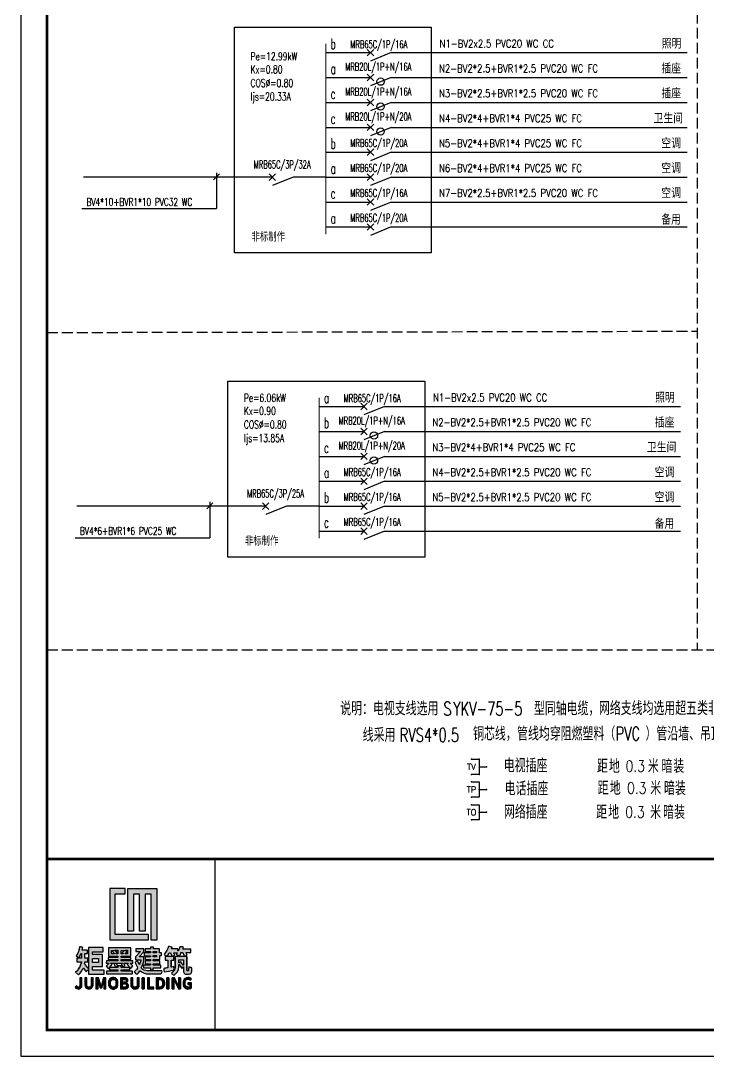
# Model space of a CAD drawing. Header units: millimetres. Extents: x -807114 to 558292, y -468455 to -61603.
# Drawn here: x -570717 to -554664, y -435576 to -411417 of the extents above; entities that cross this region are included whole.
import ezdxf
from ezdxf.enums import TextEntityAlignment as Align

# ---------------------------------------------------------------- set-up
doc = ezdxf.new("R2010")
doc.units = ezdxf.units.MM
doc.header["$LTSCALE"] = 1000
doc.linetypes.add('DASH', pattern=[0.35, 0.25, -0.1])
for name, color, linetype in [('EQUIP-通讯', 3, 'Continuous'), ('PUB_TEXT', 3, 'Continuous'), ('PUB_TITLE', 4, 'Continuous'), ('TH_WIRE', 4, 'Continuous'), ('WIRE', 230, 'Continuous'), ('WRSOCK', 2, 'Continuous'), ('文字', 30, 'Continuous'), ('标注1', 7, 'Continuous')]:
    doc.layers.add(name, color=color, linetype=linetype)
doc.styles.add('_HZTXT', font='txt', dxfattribs={"bigfont": 'HZTXT'})
doc.styles.add('_SIMPLEX', font='txt.shx', dxfattribs={"width": 0.8, "bigfont": 'hztxt.shx'})
doc.styles.add('_TCH_LABEL', font='COMPLEX', dxfattribs={"bigfont": 'GBCBIG'})
doc.styles.add('HZDX', font='simplex.shx', dxfattribs={"width": 0.7, "bigfont": 'HZTXT.SHX'})
doc.styles.add('HZTXT', font='MONOTXT', dxfattribs={"width": 0.7, "height": 450, "bigfont": 'HZTXT'})
doc.styles.add('SIMPLEX', font='SIMPLEX.SHX')

# ---------------------------------------------------------------- blocks, each defined once
blk = doc.blocks.new('rdfhdghkyouy')
h = blk.add_hatch(color=1)
h.dxf.hatch_style = 1
h.paths.add_polyline_path([(2159971.7, 406811.8), (2159998.1, 406811.8), (2159998.1, 406826.8), (2159956.5, 406826.8), (2159956.5, 406688.1), (2160060.7, 406688.1), (2160060.7, 406703), (2159971.7, 406703)])
h = blk.add_hatch(color=1)
h.dxf.hatch_style = 1
h.paths.add_polyline_path([(2160036.5, 406712), (2160051.7, 406712), (2160051.7, 406811.7), (2160067.7, 406811.7), (2160067.7, 406687.9), (2160083, 406687.9), (2160083, 406826.8), (2160005.4, 406826.8), (2160005.4, 406711.8), (2160020.5, 406711.8), (2160020.5, 406811.7), (2160036.5, 406811.7)])
h = blk.add_hatch(color=256)
h.dxf.hatch_style = 1
h.paths.add_polyline_path([(2159889.6, 406639), (2159889.6, 406651.5), (2159896.6, 406651.5), (2159896.6, 406660.4), (2159882.5, 406660.4, 0.075426), (2159884.5, 406668.2, 0.02828), (2159875.5, 406670.1, -0.101092), (2159866.7, 406645.4, 0.098123), (2159875.1, 406641.4, 0.05359), (2159879.3, 406651.5, -0.000618), (2159880.6, 406651.5), (2159880.6, 406639), (2159868.1, 406639), (2159868.1, 406629.1), (2159880.5, 406629.1, -0.17747), (2159864.8, 406601.7), (2159872.5, 406594.2, 0.125187), (2159885, 406612.1, -0.632942), (2159886.1, 406612.2, 0.035284), (2159893.2, 406602.9, 0.043167), (2159899.3, 406608.9), (2159899.3, 406611.4, -0.026646), (2159888.8, 406624.5, 0.19173), (2159889.4, 406629.1), (2159897.5, 406629.1), (2159897.5, 406639)])
h = blk.add_hatch(color=256)
h.dxf.hatch_style = 1
h.paths.add_polyline_path([(2159899.3, 406596.2), (2159941.3, 406596.2), (2159941.3, 406607), (2159910.1, 406607), (2159910.1, 406616.7), (2159937.6, 406616.7), (2159937.6, 406648.9), (2159910.1, 406648.9), (2159910.1, 406656.7), (2159939.4, 406656.7), (2159939.4, 406667.5), (2159899.3, 406667.5)])
h.paths.add_polyline_path([(2159910, 406638.1), (2159926.9, 406638.1), (2159926.9, 406627.4), (2159910, 406627.4)], flags=16)
h = blk.add_hatch(color=256)
h.dxf.hatch_style = 1
h.paths.add_polyline_path([(2159987.6, 406631.9), (2159987.6, 406635.4), (2160013.4, 406635.4), (2160013.4, 406640.7), (2159987.6, 406640.7), (2159987.6, 406644.3), (2160013.5, 406644.3), (2160013.5, 406667.4), (2159952.9, 406667.4), (2159952.9, 406644.3), (2159978.8, 406644.3), (2159978.8, 406640.8), (2159952.8, 406640.8), (2159952.8, 406635.4), (2159978.7, 406635.4), (2159978.7, 406631.9), (2159947.6, 406631.9), (2159947.5, 406625.6), (2159955.5, 406625.6), (2159947.1, 406617.4), (2159953.6, 406610.7), (2159956.3, 406613.2), (2159956.3, 406607.8), (2159978.7, 406607.8), (2159978.7, 406604.2), (2159948.3, 406604.2), (2159948.3, 406597.1), (2160017.8, 406597.1), (2160017.8, 406604.3), (2159987.6, 406604.3), (2159987.6, 406607.7), (2160010.7, 406607.7), (2160010.7, 406614), (2159987.7, 406614), (2159987.7, 406618.5), (2159977.9, 406618.5), (2159975.7, 406625.6), (2159991.1, 406625.6), (2159987.1, 406623.1), (2159991.6, 406615.7), (2159998.4, 406619.9), (2159994.8, 406625.6), (2160007.1, 406625.6), (2160003.9, 406622.4), (2160013, 406611.8), (2160019.1, 406618.4), (2160011.7, 406625.6), (2160018.8, 406625.6), (2160018.8, 406631.9)])
h.paths.add_polyline_path([(2159974.1, 406625.6), (2159968.3, 406624.2), (2159970.9, 406615.5), (2159977.6, 406617.6), (2159978.6, 406617.6), (2159978.6, 406614.1), (2159957.3, 406614.1), (2159957.3, 406614.9), (2159963.3, 406622.4), (2159959, 406625.6)], flags=16)
h.paths.add_polyline_path([(2159987.6, 406650.6), (2159987.6, 406660.3), (2159995.6, 406660.3), (2159995.6, 406659.4), (2159990, 406654), (2159992.9, 406651.4), (2159992.9, 406650.6)], flags=16)
h.paths.add_polyline_path([(2159978.6, 406650.5), (2159973.4, 406650.5), (2159973.4, 406651.7), (2159976.6, 406654.5), (2159970.6, 406659.5), (2159970.6, 406660.4), (2159978.6, 406660.4)], flags=16)
h.paths.add_polyline_path([(2159998.3, 406650.6), (2159998.3, 406651.5), (2160002.7, 406656), (2159999.2, 406659.5), (2159999.2, 406660.4), (2160004.5, 406660.4), (2160004.5, 406650.6)], flags=16)
h.paths.add_polyline_path([(2159968.9, 406650.6), (2159961.8, 406650.6), (2159961.8, 406660.3), (2159966.9, 406660.3), (2159966.9, 406659.4), (2159963.9, 406657), (2159968.9, 406652.3)], flags=16)
h = blk.add_hatch(color=256)
h.dxf.hatch_style = 1
h.paths.add_polyline_path([(2160048.2, 406632), (2160048.2, 406642.5), (2160036.5, 406642.5), (2160036.5, 406643.4), (2160048.2, 406656), (2160048.2, 406664.8), (2160026.7, 406664.8), (2160026.7, 406656.8), (2160038.4, 406656.8), (2160038.4, 406655.9), (2160025.9, 406642.5), (2160025.9, 406634.5), (2160040.2, 406634.5), (2160040.2, 406632.3, -0.094714), (2160036.7, 406622.6, -0.697354), (2160035.8, 406622.6, 0.000076), (2160031.4, 406631.9), (2160025.4, 406628.7, 0.101136), (2160031.5, 406614, -0.613145), (2160031.3, 406612.1, -0.034324), (2160022.2, 406602.3, 0.063835), (2160029.3, 406595.2, 0.053493), (2160037.4, 406604.9, -0.6157), (2160038.6, 406605.1, 0.207786), (2160060.8, 406597.4), (2160094.1, 406597.4, 0.26103), (2160097.2, 406605.5), (2160057.5, 406605.5, -0.163358), (2160042.8, 406611.7, -0.39359), (2160042.4, 406614.5, 0.079801)])
h = blk.add_hatch(color=256)
h.dxf.hatch_style = 1
h.paths.add_polyline_path([(2160073.1, 406631.8), (2160073.1, 406635.3), (2160091, 406635.3), (2160091, 406646.1), (2160095.6, 406646.1), (2160095.6, 406653.2), (2160090.9, 406653.2), (2160090.9, 406664.7), (2160074.2, 406664.7), (2160074.2, 406669.2), (2160066, 406669.2), (2160066, 406664.7), (2160051.8, 406664.7), (2160051.8, 406657.6), (2160066.1, 406657.6), (2160066.1, 406653.2), (2160049.1, 406653.2), (2160049.1, 406646), (2160066, 406646), (2160066, 406642.5), (2160051.7, 406642.5), (2160051.7, 406635.6), (2160066, 406635.6), (2160066, 406631.8), (2160051.8, 406631.8), (2160051.8, 406623.8), (2160065.9, 406623.8), (2160065.9, 406620.4), (2160047.3, 406620.4), (2160047.3, 406613.1), (2160065.9, 406613.1), (2160065.9, 406607.8), (2160073.3, 406607.8), (2160073.3, 406613.1), (2160093.7, 406613.1), (2160093.7, 406620.3), (2160073.1, 406620.3), (2160073.1, 406623.9), (2160091, 406623.9), (2160091, 406631.8)])
h.paths.add_polyline_path([(2160073.2, 406642.5), (2160073.2, 406646.1), (2160082.8, 406646.1), (2160082.8, 406642.5)], flags=16)
h.paths.add_polyline_path([(2160073.1, 406653.3), (2160073.1, 406657.6), (2160082.8, 406657.6), (2160082.8, 406653.3)], flags=16)
h = blk.add_hatch(color=256)
h.dxf.hatch_style = 1
h.paths.add_polyline_path([(2160122.1, 406633.7), (2160129.2, 406633.7), (2160129.2, 406643.4), (2160106.1, 406643.4), (2160106.1, 406633.6), (2160113.2, 406633.6), (2160113.2, 406613.7, -0.0265), (2160102.5, 406611.9, 0.097106), (2160103.4, 406602.3, -0.005713), (2160129.2, 406607.1, 0.05), (2160129.3, 406616.5, 0.024926), (2160123, 406615, -0.515318), (2160122.1, 406615.5)])
h.paths.add_polyline_path([(2160164, 406643.4), (2160132.9, 406643.4), (2160132.9, 406614.9, -0.1854), (2160122.3, 406599.4, 0.144295), (2160129.6, 406593.4, 0.244594), (2160142.6, 406615.8), (2160142.6, 406622), (2160143.5, 406622), (2160150.1, 406611.1), (2160154.2, 406615.8), (2160155.2, 406615.8), (2160155.2, 406602.9, 0.365184), (2160160.4, 406596.2), (2160170.6, 406596.2, 0.348371), (2160177.2, 406604.6), (2160177.2, 406613.1, 0.011482), (2160169.4, 406615.8), (2160169.4, 406612.2), (2160168.3, 406612.2), (2160168.3, 406606, -0.574481), (2160164, 406606.5)])
h.paths.add_polyline_path([(2160142.7, 406634.5), (2160155.1, 406634.5), (2160155.1, 406620.2), (2160154.2, 406620.2), (2160147.7, 406629.4), (2160144.4, 406626.5), (2160142.7, 406626.5)], flags=16)
h.paths.add_polyline_path([(2160174.7, 406663.9), (2160153.4, 406663.9, 0.07162), (2160154.8, 406669.2, 0.023398), (2160145.3, 406670, -0.080777), (2160140.6, 406658.7), (2160139.9, 406658.7), (2160139.9, 406664.1), (2160122.5, 406664.1, 0.117099), (2160124.9, 406668.9, -0.03015), (2160114.9, 406670.9, -0.103994), (2160102.7, 406650.1, 0.130817), (2160110.2, 406644, 0.122166), (2160116.8, 406653.9), (2160120.3, 406653.9, 0.044245), (2160123.2, 406645.1, 0.137588), (2160131.5, 406647.7, -0.103032), (2160129.3, 406654), (2160138.3, 406654), (2160138.3, 406653.4, -0.005915), (2160135.5, 406649.3, 0.08158), (2160144.3, 406645.8, 0.192586), (2160148, 406654.1), (2160153.2, 406654.1, 0.071285), (2160157.1, 406645.4, 0.167739), (2160165.3, 406647.5, -0.147898), (2160162.2, 406654.1), (2160174.7, 406654.1)])
h = blk.add_hatch(color=256)
h.dxf.hatch_style = 1
h.paths.add_polyline_path([(2159876.2, 406565, -0.864465), (2159867.9, 406564.8), (2159864.1, 406561.2, 0.640771), (2159881.6, 406562.6), (2159881.6, 406586.4), (2159876.2, 406586.4)])
h = blk.add_hatch(color=256)
h.dxf.hatch_style = 1
h.paths.add_polyline_path([(2159911.8, 406566.5), (2159911.8, 406586.4), (2159906.5, 406586.4), (2159906.5, 406566.9, -1.009966), (2159894.9, 406566.8), (2159894.9, 406586.5), (2159889.5, 406586.5), (2159889.5, 406567.8, 0.977216)])
h = blk.add_hatch(color=256)
h.dxf.hatch_style = 1
h.paths.add_polyline_path([(2159932.4, 406566.9), (2159926.2, 406586.4), (2159919.7, 406586.4), (2159919.7, 406557.1), (2159925.2, 406557.1), (2159925.2, 406576.5), (2159926, 406576.5), (2159931.3, 406559.8), (2159935.1, 406559.8), (2159941, 406578.5), (2159941.2, 406578.5), (2159941.2, 406557), (2159946.6, 406557), (2159946.6, 406586.5), (2159940.2, 406586.5), (2159934.2, 406566.9)])
h = blk.add_hatch(color=256)
h.dxf.hatch_style = 1
h.paths.add_polyline_path([(2159964.3, 406556.1), (2159969, 406556.1, 0.298348), (2159978.7, 406566.2), (2159978.7, 406577.1, 0.364292), (2159968, 406587.2), (2159964.4, 406587.2, 0.350695), (2159953.7, 406577.3), (2159953.7, 406565.9, 0.26696)])
h.paths.add_polyline_path([(2159959.1, 406567.7), (2159959.1, 406576.1, -0.250076), (2159964.4, 406582.3), (2159968, 406582.3, -0.285743), (2159973.3, 406576.1), (2159973.3, 406567.7, -0.285743), (2159968, 406561.5), (2159964.4, 406561.5, -0.250076)], flags=16)
h = blk.add_hatch(color=256)
h.dxf.hatch_style = 1
h.paths.add_polyline_path([(2160002.1, 406572.3), (2160002.1, 406573.8, 0.826888), (2159997.4, 406586.6), (2159985.9, 406586.6), (2159985.9, 406557.1), (2159997.4, 406557.1, 0.912972)])
h.paths.add_polyline_path([(2159999.8, 406561.5), (2159991.2, 406561.5), (2159991.2, 406570.4), (2160000, 406570.4, -0.432832)], flags=16)
h.paths.add_polyline_path([(2159999.1, 406574.9), (2159991.2, 406574.9), (2159991.2, 406582), (2159999, 406582, -0.583472)], flags=16)
h = blk.add_hatch(color=256)
h.dxf.hatch_style = 1
h.paths.add_polyline_path([(2160028.9, 406556.7, 0.366868), (2160035.7, 406566.7), (2160035.7, 406586.4), (2160030.3, 406586.4), (2160030.3, 406566.7, -0.36078), (2160028, 406562, -0.268116), (2160021.6, 406562.1, -0.217237), (2160018.8, 406566.7), (2160018.8, 406586.5), (2160013.4, 406586.5), (2160013.4, 406567.9, 0.336908), (2160020.8, 406556.6, 0.089531)])
h = blk.add_hatch(color=256)
h.dxf.hatch_style = 1
h.paths.add_polyline_path([(2160049.1, 406586.5), (2160043.7, 406586.5), (2160043.7, 406557), (2160049.1, 406557)])
h = blk.add_hatch(color=256)
h.dxf.hatch_style = 1
h.paths.add_polyline_path([(2160063.3, 406561.5), (2160063.3, 406586.5), (2160058, 406586.5), (2160058, 406557.1), (2160074.9, 406557.1), (2160074.9, 406561.5)])
h = blk.add_hatch(color=256)
h.dxf.hatch_style = 1
h.paths.add_polyline_path([(2160091.8, 406557, 0.327653), (2160104.3, 406566.3, 0.052451), (2160104.3, 406576.9, 0.343572), (2160091.8, 406586.4), (2160081.9, 406586.4), (2160081.9, 406557)])
h.paths.add_polyline_path([(2160087.4, 406561.5), (2160087.4, 406582), (2160093.5, 406582, -0.193939), (2160098.8, 406575.1, -0.007348), (2160098.9, 406567.5, -0.192736), (2160093.5, 406561.5)], flags=16)
h = blk.add_hatch(color=256)
h.dxf.hatch_style = 1
h.paths.add_polyline_path([(2160110.6, 406556.9), (2160115.9, 406556.9), (2160115.9, 406586.5), (2160110.6, 406586.5)])
h = blk.add_hatch(color=256)
h.dxf.hatch_style = 1
h.paths.add_polyline_path([(2160141.7, 406565.9), (2160141, 406565.9), (2160131.1, 406586.5), (2160124.8, 406586.5), (2160124.8, 406557), (2160130.2, 406557), (2160130.2, 406578.4), (2160130.9, 406578.4), (2160141.8, 406557.2), (2160147.1, 406557.2), (2160147.1, 406586.4), (2160141.7, 406586.4)])
h = blk.add_hatch(color=256)
h.dxf.hatch_style = 1
h.paths.add_polyline_path([(2160176.5, 406559.8), (2160176.5, 406573.1), (2160166.7, 406573.1), (2160166.7, 406568.6), (2160172, 406568.6), (2160172, 406561.5, -0.413609), (2160159.6, 406567.7), (2160159.6, 406576.4, -0.631574), (2160173.5, 406579.9), (2160176.5, 406583.6, 0.61009), (2160154.1, 406576), (2160154.1, 406566.7, 0.585231)])
for p, q in [((2159955.5, 406625.6), (2159947.1, 406617.4)), ((2159957.3, 406614.9), (2159963.3, 406622.4)), ((2160113.2, 406633.6), (2160113.2, 406613.7)), ((2160122.1, 406633.7), (2160122.1, 406615.5)), ((2160132.9, 406614.9), (2160132.9, 406643.4)), ((2160164, 406643.4), (2160164, 406606.5)), ((2159864.8, 406601.7), (2159872.5, 406594.2)), ((2159999.1, 406574.9), (2159991.2, 406574.9)), ((2160000, 406570.4), (2159991.2, 406570.4)), ((2160124.8, 406557), (2160124.8, 406586.5)), ((2160147.1, 406586.4), (2160147.1, 406557.2))]:
    blk.add_line(p, q)
for points in [[(2160060.7, 406687.7), (2160060.7, 406703), (2159971.7, 406703), (2159971.7, 406811.8), (2159998.1, 406811.8), (2159998.1, 406826.8), (2159956.5, 406826.8), (2159956.5, 406688.1), (2160060.4, 406688.1)], [(2160083.1, 406687.9), (2160067.7, 406687.9), (2160067.7, 406811.7), (2160051.7, 406811.7), (2160051.7, 406712), (2160036.5, 406712), (2160036.5, 406811.7), (2160020.5, 406811.7), (2160020.5, 406711.8), (2160005.4, 406711.8), (2160005.4, 406826.8), (2160083, 406826.8), (2160083, 406687.9)]]:
    blk.add_lwpolyline(points)
for points in [[(2159888.8, 406624.5, 0.19173), (2159889.4, 406629.1), (2159897.5, 406629.1), (2159897.5, 406639), (2159889.6, 406639), (2159889.6, 406651.5), (2159896.6, 406651.5), (2159896.6, 406660.4), (2159882.5, 406660.4, 0.075426), (2159884.5, 406668.2, 0.02828), (2159875.5, 406670.1, -0.101092), (2159866.7, 406645.4, 0.098123), (2159875.1, 406641.4, 0.05359), (2159879.3, 406651.5, -0.000618), (2159880.6, 406651.5), (2159880.6, 406639), (2159868.1, 406639), (2159868.1, 406629.1), (2159880.5, 406629.1, -0.17747), (2159864.8, 406601.7), (2159872.5, 406594.2, 0.125187), (2159885, 406612.1, -0.632942), (2159886.1, 406612.2, 0.035284), (2159893.2, 406602.9, 0.043167), (2159899.3, 406608.9), (2159899.3, 406611.4, -0.026646)], [(2160048.2, 406632), (2160048.2, 406642.5), (2160036.5, 406642.5), (2160036.5, 406643.4), (2160048.2, 406656), (2160048.2, 406664.8), (2160026.7, 406664.8), (2160026.7, 406656.8), (2160038.4, 406656.8), (2160038.4, 406655.9), (2160025.9, 406642.5), (2160025.9, 406634.5), (2160040.2, 406634.5), (2160040.2, 406632.3, -0.094714), (2160036.7, 406622.6, -0.697358), (2160035.8, 406622.6, 0.000076), (2160031.4, 406631.9), (2160025.4, 406628.7, 0.101136), (2160031.5, 406614, -0.613145), (2160031.3, 406612.1, -0.034324), (2160022.2, 406602.3, 0.063835), (2160029.3, 406595.2, 0.053493), (2160037.4, 406604.9, -0.6157), (2160038.6, 406605.1, 0.207786), (2160060.8, 406597.4), (2160094.1, 406597.4, 0.26103), (2160097.2, 406605.5), (2160057.5, 406605.5, -0.163358), (2160042.8, 406611.7, -0.335218), (2160042.2, 406614.2, 0.081667)], [(2160174.7, 406663.9), (2160153.4, 406663.9, 0.07162), (2160154.8, 406669.2, 0.023398), (2160145.3, 406670, -0.080777), (2160140.6, 406658.7), (2160139.9, 406658.7), (2160139.9, 406664.1), (2160122.5, 406664.1, 0.117099), (2160124.9, 406668.9, -0.03015), (2160114.9, 406670.9, -0.103994), (2160102.7, 406650.1, 0.130817), (2160110.2, 406644, 0.122166), (2160116.8, 406653.9), (2160120.3, 406653.9, 0.044245), (2160123.2, 406645.1, 0.137588), (2160131.5, 406647.7, -0.103032), (2160129.3, 406654), (2160138.3, 406654), (2160138.3, 406653.4, -0.005915), (2160135.5, 406649.3, 0.08158), (2160144.3, 406645.8, 0.192586), (2160148, 406654.1), (2160153.2, 406654.1, 0.071285), (2160157.1, 406645.4, 0.167739), (2160165.3, 406647.5, -0.147898), (2160162.2, 406654.1), (2160174.7, 406654.1)], [(2160129.2, 406643.4), (2160106.1, 406643.4), (2160106.1, 406633.6), (2160113.2, 406633.6), (2160113.2, 406613.7, -0.0265), (2160102.5, 406611.9, 0.097106), (2160103.4, 406602.3, -0.005713), (2160129.2, 406607.1, 0.05), (2160129.3, 406616.5, 0.024926), (2160123, 406615, -0.515318), (2160122.1, 406615.5), (2160122.1, 406633.7), (2160129.2, 406633.7)], [(2160142.6, 406622), (2160143.5, 406622), (2160150.1, 406611.1), (2160154.2, 406615.8), (2160155.2, 406615.8), (2160155.2, 406602.9, 0.365184), (2160160.4, 406596.2), (2160170.6, 406596.2, 0.348371), (2160177.2, 406604.6), (2160177.2, 406613.1, 0.011482), (2160169.4, 406615.8), (2160169.4, 406612.2), (2160168.3, 406612.2), (2160168.3, 406606, -0.574481), (2160164, 406606.5), (2160164, 406643.4), (2160132.9, 406643.4), (2160132.9, 406614.9, -0.1854), (2160122.3, 406599.4, 0.144295), (2160129.6, 406593.4, 0.244594), (2160142.6, 406615.8)], [(2159881.6, 406586.4), (2159876.2, 406586.4), (2159876.2, 406565, -0.864465), (2159867.9, 406564.8), (2159864.1, 406561.2, 0.640771), (2159881.6, 406562.6)], [(2159894.9, 406566.8), (2159894.9, 406586.5), (2159889.5, 406586.5), (2159889.5, 406567.8, 0.977216), (2159911.8, 406566.5), (2159911.8, 406586.4), (2159906.5, 406586.4), (2159906.5, 406566.7, -0.98776)], [(2159978.7, 406566.2), (2159978.7, 406577.1, 0.364292), (2159968, 406587.2), (2159964.4, 406587.2, 0.350695), (2159953.7, 406577.3), (2159953.7, 406565.9, 0.26696), (2159964.3, 406556.1), (2159969, 406556.1, 0.298348)], [(2159959.1, 406567.7), (2159959.1, 406576.1, -0.250076), (2159964.4, 406582.3), (2159968, 406582.3, -0.285743), (2159973.3, 406576.1), (2159973.3, 406567.7, -0.285743), (2159968, 406561.5), (2159964.4, 406561.5, -0.250076)], [(2160002.1, 406572.3), (2160002.1, 406573.8, 0.826888), (2159997.4, 406586.6), (2159985.9, 406586.6), (2159985.9, 406557.1), (2159997.4, 406557.1, 0.912972)], [(2159999.1, 406574.9), (2159991.2, 406574.9), (2159991.2, 406582), (2159999, 406582, -0.583472)], [(2159999.8, 406561.5), (2159991.2, 406561.5), (2159991.2, 406570.4), (2160000, 406570.4, -0.432832)], [(2160035.7, 406566.7), (2160035.7, 406586.4), (2160030.3, 406586.4), (2160030.3, 406566.7, -0.36078), (2160028, 406562, -0.268116), (2160021.6, 406562.1, -0.217237), (2160018.8, 406566.7), (2160018.8, 406586.5), (2160013.4, 406586.5), (2160013.4, 406567.9, 0.336908), (2160020.8, 406556.6, 0.089531), (2160028.9, 406556.7, 0.366868)], [(2160104.3, 406566.3, 0.052451), (2160104.3, 406576.9, 0.343572), (2160091.8, 406586.4), (2160081.9, 406586.4), (2160081.9, 406557), (2160091.8, 406557, 0.327653)], [(2160087.4, 406582), (2160093.5, 406582, -0.193939), (2160098.8, 406575.1, -0.007348), (2160098.9, 406567.5, -0.192736), (2160093.5, 406561.5), (2160087.4, 406561.5)], [(2160159.6, 406567.7), (2160159.6, 406576.4, -0.631574), (2160173.5, 406579.9), (2160176.5, 406583.6, 0.61009), (2160154.1, 406576), (2160154.1, 406566.7, 0.585231), (2160176.5, 406559.8), (2160176.5, 406573.1), (2160166.7, 406573.1), (2160166.7, 406568.6), (2160172, 406568.6), (2160172, 406561.5, -0.413609)]]:
    blk.add_lwpolyline(points, format="xyb", close=True)
for points in [[(2159939.4, 406656.7), (2159939.4, 406667.5), (2159899.3, 406667.5), (2159899.3, 406596.2), (2159941.3, 406596.2), (2159941.3, 406607), (2159910.1, 406607), (2159910.1, 406616.7), (2159937.6, 406616.7), (2159937.6, 406648.9), (2159910.1, 406648.9), (2159910.1, 406656.7)], [(2159937.6, 406648.9), (2159910.1, 406648.9), (2159910.1, 406656.7), (2159939.4, 406656.7), (2159939.4, 406667.5), (2159899.3, 406667.5), (2159899.3, 406596.2), (2159941.3, 406596.2), (2159941.3, 406607), (2159910.1, 406607), (2159910.1, 406616.7), (2159937.6, 406616.7)], [(2160010.7, 406614), (2159987.7, 406614), (2159987.7, 406618.5), (2159977.9, 406618.5), (2159975.7, 406625.6), (2159991.1, 406625.6), (2159987.1, 406623.1), (2159991.6, 406615.7), (2159998.4, 406619.9), (2159994.8, 406625.6), (2160007.1, 406625.6), (2160003.9, 406622.4), (2160013, 406611.8), (2160019.1, 406618.4), (2160011.7, 406625.6), (2160018.8, 406625.6), (2160018.8, 406631.9), (2159987.6, 406631.9), (2159987.6, 406635.4), (2160013.4, 406635.4), (2160013.4, 406640.7), (2159987.6, 406640.7), (2159987.6, 406644.3), (2160013.5, 406644.3), (2160013.5, 406667.4), (2159952.9, 406667.4), (2159952.9, 406644.3), (2159978.8, 406644.3), (2159978.8, 406640.8), (2159952.8, 406640.8), (2159952.8, 406635.4), (2159978.7, 406635.4), (2159978.7, 406631.9), (2159947.6, 406631.9), (2159947.5, 406625.6), (2159955.5, 406625.6), (2159947.1, 406617.4), (2159953.6, 406610.7), (2159956.3, 406613.2), (2159956.3, 406607.8), (2159978.7, 406607.8), (2159978.7, 406604.2), (2159948.3, 406604.2), (2159948.3, 406597.1), (2160017.8, 406597.1), (2160017.8, 406604.3), (2159987.6, 406604.3), (2159987.6, 406607.7), (2160010.7, 406607.7)], [(2159968.9, 406650.6), (2159961.8, 406650.6), (2159961.8, 406660.3), (2159966.9, 406660.3), (2159966.9, 406659.4), (2159963.9, 406657), (2159968.9, 406652.3)], [(2159978.6, 406650.5), (2159973.4, 406650.5), (2159973.4, 406651.7), (2159976.6, 406654.5), (2159970.6, 406659.5), (2159970.6, 406660.4), (2159978.6, 406660.4)], [(2159987.6, 406650.6), (2159987.6, 406660.3), (2159995.6, 406660.3), (2159995.6, 406659.4), (2159990, 406654), (2159992.9, 406651.4), (2159992.9, 406650.6)], [(2159998.3, 406650.6), (2159998.3, 406651.5), (2160002.7, 406656), (2159999.2, 406659.5), (2159999.2, 406660.4), (2160004.5, 406660.4), (2160004.5, 406650.6)], [(2160091, 406646.1), (2160095.6, 406646.1), (2160095.6, 406653.2), (2160090.9, 406653.2), (2160090.9, 406664.7), (2160074.2, 406664.7), (2160074.2, 406669.2), (2160066, 406669.2), (2160066, 406664.7), (2160051.8, 406664.7), (2160051.8, 406657.6), (2160066.1, 406657.6), (2160066.1, 406653.2), (2160049.1, 406653.2), (2160049.1, 406646), (2160066, 406646), (2160066, 406642.5), (2160051.7, 406642.5), (2160051.7, 406635.6), (2160066, 406635.6), (2160066, 406631.8), (2160051.8, 406631.8), (2160051.8, 406623.8), (2160065.9, 406623.8), (2160065.9, 406620.4), (2160047.3, 406620.4), (2160047.3, 406613.1), (2160065.9, 406613.1), (2160065.9, 406607.8), (2160073.3, 406607.8), (2160073.3, 406613.1), (2160093.7, 406613.1), (2160093.7, 406620.3), (2160073.1, 406620.3), (2160073.1, 406623.9), (2160091, 406623.9), (2160091, 406631.8), (2160073.1, 406631.8), (2160073.1, 406635.3), (2160091, 406635.3)], [(2160073.1, 406657.6), (2160082.8, 406657.6), (2160082.8, 406653.3), (2160073.1, 406653.3)], [(2160073.1, 406653.3), (2160073.1, 406657.6), (2160082.8, 406657.6), (2160082.8, 406653.3)], [(2159910, 406638.1), (2159926.9, 406638.1), (2159926.9, 406627.4), (2159910, 406627.4)], [(2159910, 406627.4), (2159910, 406638.1), (2159926.9, 406638.1), (2159926.9, 406627.4)], [(2159978.6, 406614.1), (2159957.3, 406614.1), (2159957.3, 406614.9), (2159963.3, 406622.4), (2159959, 406625.6), (2159974.1, 406625.6), (2159968.3, 406624.2), (2159970.9, 406615.5), (2159977.6, 406617.6), (2159978.6, 406617.6)], [(2160073.2, 406646.1), (2160082.8, 406646.1), (2160082.8, 406642.5), (2160073.2, 406642.5)], [(2160073.2, 406642.5), (2160073.2, 406646.1), (2160082.8, 406646.1), (2160082.8, 406642.5)], [(2160142.7, 406626.5), (2160142.7, 406634.5), (2160155.1, 406634.5), (2160155.1, 406620.2), (2160154.2, 406620.2), (2160147.7, 406629.4), (2160144.4, 406626.5)], [(2159925.2, 406576.5), (2159926, 406576.5), (2159931.3, 406559.8), (2159935.1, 406559.8), (2159941, 406578.5), (2159941.2, 406578.5), (2159941.2, 406557), (2159946.6, 406557), (2159946.6, 406586.5), (2159940.2, 406586.5), (2159934.2, 406566.9), (2159932.4, 406566.9), (2159926.2, 406586.4), (2159919.7, 406586.4), (2159919.7, 406557.1), (2159925.2, 406557.1)], [(2160043.7, 406586.5), (2160049.1, 406586.5), (2160049.1, 406557), (2160043.7, 406557)], [(2160049.1, 406586.5), (2160043.7, 406586.5), (2160043.7, 406557), (2160049.1, 406557)], [(2160063.3, 406586.5), (2160058, 406586.5), (2160058, 406557.1), (2160074.9, 406557.1), (2160074.9, 406561.5), (2160063.3, 406561.5)], [(2160110.6, 406586.5), (2160115.9, 406586.5), (2160115.9, 406556.9), (2160110.6, 406556.9)], [(2160115.9, 406586.5), (2160110.6, 406586.5), (2160110.6, 406556.9), (2160115.9, 406556.9)], [(2160130.2, 406578.4), (2160130.9, 406578.4), (2160141.8, 406557.2), (2160147.1, 406557.2), (2160147.1, 406586.4), (2160141.7, 406586.4), (2160141.7, 406565.9), (2160141, 406565.9), (2160131.1, 406586.5), (2160124.8, 406586.5), (2160124.8, 406557), (2160130.2, 406557)]]:
    blk.add_lwpolyline(points, close=True)
for centre, radius, start, end in [((2159835.1, 406636.8), 46, 310.1249, 350.379), ((2159843.4, 406627.8), 44.4, 310.8521, 339.4229), ((2160058.6, 406626.8), 29.5, 227.33, 274.283)]:
    blk.add_arc(centre, radius, start, end)
blk = doc.blocks.new('G$CB05D023B')
at = {"const_width": 30.7}
blk.add_lwpolyline([(4537, 4604), (4537, 614)], dxfattribs=at)
at = {"layer": 'PUB_TITLE'}
blk.add_lwpolyline([(0, 36466), (0, 0), (25784, 0), (25784, 36466)], close=True, dxfattribs=at)
at = {"layer": 'PUB_TITLE', "const_width": 61.4}
blk.add_lwpolyline([(614, 34931), (614, 614), (25170, 614), (25170, 34931)], close=True, dxfattribs=at)
blk.add_lwpolyline([(614, 4604), (25170, 4604)], dxfattribs=at)
at = {"xscale": 8.682400419043766, "yscale": 8.682400419043766, "zscale": 8.682400419043766}
blk.add_blockref('rdfhdghkyouy', (-18751530, -3528316), dxfattribs=at)
blk = doc.blocks.new('$equip$00001382')
for p, q in [((-0.5, 0.499), (-0.5, 0.999)), ((0.5, 0.999), (0.5, 0.499)), ((0.5, 0.499), (-0.5, 0.499)), ((0, 0.5), (0, 0))]:
    blk.add_line(p, q)
for p in [(-0.5, 0.999), (0.5, 0.999), (0, 0.499), (0, 0)]:
    blk.add_point(p)
at = {"style": '_TCH_LABEL', "flags": 8}
blk.add_attdef('$TEXT$', text='', height=0.4, dxfattribs=at).set_placement((0, 0.999), align=Align.MIDDLE_CENTER)
at = {"style": '_TCH_LABEL', "flags": 9}
blk.add_attdef('A', (0, 0), '', height=0.00002, dxfattribs=at)
blk = doc.blocks.new('$equip$00001674')
for p, q in [((-0.5, 0.499), (-0.5, 0.999)), ((0.5, 0.999), (0.5, 0.499)), ((0.5, 0.499), (-0.5, 0.499)), ((0, 0.5), (0, 0))]:
    blk.add_line(p, q)
for p in [(-0.5, 0.999), (0.5, 0.999), (-0.5, 0.499), (0, 0), (0.5, 0.499)]:
    blk.add_point(p)
at = {"style": '_TCH_LABEL', "flags": 8}
blk.add_attdef('$TEXT$', text='', height=0.4, dxfattribs=at).set_placement((0, 0.999), align=Align.MIDDLE_CENTER)
at = {"style": '_TCH_LABEL', "flags": 9}
blk.add_attdef('A', (0, 0), '', height=0.00002, dxfattribs=at)

msp = doc.modelspace()

# ---------------------------------------------------------------- linework, layer by layer
for p, q in [((-566077.1, -414989.3), (-566215.6, -415127.8)), ((-566232, -422665.7), (-566370.6, -422804.2))]:
    msp.add_line(p, q)
at = {"layer": 'TH_WIRE', "color": 210}
for p, q in [((-562476.4, -412084.5), (-562625, -412236.1)), ((-562625, -412084.5), (-562476.4, -412236.1)), ((-562067.8, -412160.3), (-562550.7, -412357.1)), ((-562625, -412665.7), (-562476.4, -412817.4)), ((-562476.4, -412665.7), (-562625, -412817.4)), ((-562067.8, -412741.6), (-562550.7, -412938.3)), ((-562476.4, -413247), (-562625, -413398.7)), ((-562625, -413247), (-562476.4, -413398.7)), ((-562067.8, -413322.8), (-562550.7, -413519.6)), ((-562625, -413828.3), (-562476.4, -413979.9)), ((-562476.4, -413828.3), (-562625, -413979.9)), ((-562067.8, -413904.1), (-562550.7, -414100.8)), ((-562625, -414409.5), (-562476.4, -414561.2)), ((-562476.4, -414409.5), (-562625, -414561.2)), ((-562067.8, -414485.3), (-562550.7, -414682.1)), ((-564916.1, -414990.8), (-564767.4, -415142.4)), ((-564767.4, -414990.8), (-564916.1, -415142.4)), ((-562625, -414990.8), (-562476.4, -415142.4)), ((-562476.4, -414990.8), (-562625, -415142.4)), ((-564358.8, -415066.6), (-564841.7, -415263.3)), ((-564358.8, -415066.6), (-564841.7, -415263.3)), ((-562067.8, -415066.6), (-562550.7, -415263.3)), ((-562476.4, -415572), (-562625, -415723.7)), ((-562625, -415572), (-562476.4, -415723.7)), ((-562067.8, -415647.9), (-562550.7, -415844.6)), ((-562476.4, -416153.3), (-562625, -416304.9)), ((-562625, -416153.3), (-562476.4, -416304.9)), ((-562067.8, -416229.1), (-562550.7, -416425.9)), ((-562631.4, -420342.2), (-562780, -420493.9)), ((-562780, -420342.2), (-562631.4, -420493.9)), ((-562222.7, -420418), (-562705.7, -420614.8)), ((-562780, -420923.5), (-562631.4, -421075.1)), ((-562631.4, -420923.5), (-562780, -421075.1)), ((-562222.7, -420999.3), (-562705.7, -421196)), ((-562780, -421504.7), (-562631.4, -421656.4)), ((-562631.4, -421504.7), (-562780, -421656.4)), ((-562222.7, -421580.5), (-562705.7, -421777.3)), ((-562780, -422086), (-562631.4, -422237.6)), ((-562631.4, -422086), (-562780, -422237.6)), ((-562222.7, -422161.8), (-562705.7, -422358.5)), ((-565071.1, -422667.2), (-564922.4, -422818.9)), ((-564922.4, -422667.2), (-565071.1, -422818.9)), ((-564513.8, -422743.1), (-564996.7, -422939.8)), ((-564513.8, -422743.1), (-564996.7, -422939.8)), ((-562631.4, -422667.2), (-562780, -422818.9)), ((-562780, -422667.2), (-562631.4, -422818.9)), ((-562222.7, -422743.1), (-562705.7, -422939.8)), ((-562631.4, -423248.5), (-562780, -423400.1)), ((-562780, -423248.5), (-562631.4, -423400.1)), ((-562222.7, -423324.3), (-562705.7, -423521.1))]:
    msp.add_line(p, q, dxfattribs=at)
for centre in [(-562314.8, -412837.7), (-562314.8, -413419), (-562314.8, -414000.2), (-562469.8, -421095.4), (-562469.8, -421676.7)]:
    msp.add_circle(centre, 85.7, dxfattribs=at)
at = {"layer": 'WIRE'}
for p, q in [((-563593.2, -412160.3), (-562550.7, -412160.3)), ((-562067.8, -412160.3), (-555160.2, -412160.3)), ((-563593.2, -412741.6), (-562550.7, -412741.6)), ((-562067.8, -412741.6), (-555160.2, -412741.6)), ((-563593.2, -413322.8), (-562550.7, -413322.8)), ((-562067.8, -413322.8), (-555160.2, -413322.8)), ((-563593.2, -413904.1), (-562550.7, -413904.1)), ((-562067.8, -413904.1), (-555160.2, -413904.1)), ((-563593.2, -414485.3), (-562550.7, -414485.3)), ((-562067.8, -414485.3), (-555160.2, -414485.3)), ((-564841.7, -415066.6), (-569247.5, -415066.6)), ((-563593.2, -415066.6), (-564358.8, -415066.6)), ((-563593.2, -415066.6), (-562550.7, -415066.6)), ((-562067.8, -415066.6), (-555160.2, -415066.6)), ((-563593.2, -415647.9), (-562550.7, -415647.9)), ((-562067.8, -415647.9), (-555160.2, -415647.9)), ((-563593.2, -416229.1), (-562550.7, -416229.1)), ((-562067.8, -416229.1), (-555160.2, -416229.1)), ((-563748.2, -420418), (-562705.7, -420418)), ((-562222.7, -420418), (-555315.2, -420418)), ((-563748.2, -420999.3), (-562705.7, -420999.3)), ((-562222.7, -420999.3), (-555315.2, -420999.3)), ((-563748.2, -421580.5), (-562705.7, -421580.5)), ((-562222.7, -421580.5), (-555315.2, -421580.5)), ((-563748.2, -422161.8), (-562705.7, -422161.8)), ((-562222.7, -422161.8), (-555315.2, -422161.8)), ((-564996.7, -422743.1), (-569402.5, -422743.1)), ((-563748.2, -422743.1), (-564513.8, -422743.1)), ((-563748.2, -422743.1), (-562705.7, -422743.1)), ((-562222.7, -422743.1), (-555315.2, -422743.1)), ((-563748.2, -423324.3), (-562705.7, -423324.3)), ((-562222.7, -423324.3), (-555315.2, -423324.3))]:
    msp.add_line(p, q, dxfattribs=at)
at = {"layer": 'WIRE', "const_width": 21.2}
for points in [[(-563593.2, -411953), (-563593.2, -416397.3)], [(-563748.2, -420210.7), (-563748.2, -423492.5)]]:
    msp.add_lwpolyline(points, dxfattribs=at)
at = {"layer": 'WRSOCK'}
for p, q in [((-566147, -414964.3), (-566147, -415801.3)), ((-569291.6, -415801.3), (-566147, -415801.3)), ((-566302, -422640.8), (-566302, -423477.7)), ((-569446.5, -423477.7), (-566302, -423477.7))]:
    msp.add_line(p, q, dxfattribs=at)
at = {"layer": 'WRSOCK', "elevation": 160}
for points in [[(-565724, -411567.6), (-561130.8, -411567.6), (-561130.8, -416835.2), (-565724, -416835.2)], [(-565879, -419825.4), (-561285.8, -419825.4), (-561285.8, -423930.4), (-565879, -423930.4)]]:
    msp.add_lwpolyline(points, close=True, dxfattribs=at)
at = {"layer": '标注1', "color": 251, "linetype": 'DASH'}
for p, q in [((-554922.1, -411230), (-554922.1, -426090)), ((-570103, -418690), (-554922.1, -418660)), ((-570103, -426090), (-545546.7, -426090))]:
    msp.add_line(p, q, dxfattribs=at)

# ---------------------------------------------------------------- block references
at = {"color": 1}
msp.add_blockref('G$CB05D023B', (-570716.9, -435576.2), dxfattribs=at)
at = {"layer": 'EQUIP-通讯'}
ref = msp.add_blockref('$equip$00001674', (-559840.5, -428823.3), dxfattribs=dict(at, xscale=353.5353535311406, yscale=353.5353535311406, zscale=353.5353535311373, rotation=90))
ref.add_attrib('$TEXT$', 'TV', dxfattribs={"layer": '0', "height": 141.41, "style": '_TCH_LABEL', "flags": 8}).set_placement((-560193.7, -428823.3), align=Align.MIDDLE_CENTER)
ref = msp.add_blockref('$equip$00001382', (-559840.5, -429353.6), dxfattribs=dict(at, xscale=353.5353535311406, yscale=353.5353535311406, zscale=353.5353535311373, rotation=90))
ref.add_attrib('$TEXT$', 'TP', dxfattribs={"layer": '0', "height": 141.41, "style": '_TCH_LABEL', "flags": 8}).set_placement((-560193.7, -429353.6), align=Align.MIDDLE_CENTER)
ref = msp.add_blockref('$equip$00001382', (-559840.5, -429883.9), dxfattribs=dict(at, xscale=353.5353535311406, yscale=353.5353535311406, zscale=353.5353535311373, rotation=90))
ref.add_attrib('$TEXT$', 'TO', dxfattribs={"layer": '0', "height": 141.41, "style": '_TCH_LABEL', "flags": 8}).set_placement((-560193.7, -429883.9), align=Align.MIDDLE_CENTER)

# ---------------------------------------------------------------- texts
at = {"color": 7, "style": 'SIMPLEX'}
for s, height, width, p in [('b', 247.5, 0.6, (-563481.9, -412079.9)), ('MRB65C/1P/16A', 181.364, 0.6, (-563019.8, -412056.7)), ('N1-BV2x2.5 PVC20 WC CC', 181.364, 0.8, (-560937.3, -412040.4)), ('MRB20L/1P+N/16A', 181.364, 0.6, (-563138.4, -412580.6)), ('a', 247.5, 0.6, (-563481.9, -412661.2)), ('N2-BV2*2.5+BVR1*2.5 PVC20 WC FC', 181.364, 0.8, (-560951, -412621.7)), ('c', 247.5, 0.6, (-563481.9, -413242.4)), ('MRB20L/1P+N/16A', 181.364, 0.6, (-563138.4, -413161.8)), ('N3-BV2*2.5+BVR1*2.5 PVC20 WC FC', 181.364, 0.8, (-560951, -413202.9)), ('MRB20L/1P+N/20A', 181.364, 0.6, (-563138.4, -413743.1)), ('N4-BV2*4+BVR1*4 PVC25 WC FC', 181.364, 0.8, (-560951, -413784.2)), ('c', 247.5, 0.6, (-563481.9, -413823.7)), ('b', 247.5, 0.6, (-563481.9, -414404.9)), ('MRB65C/1P/20A', 181.364, 0.6, (-563019.8, -414362.2)), ('N5-BV2*4+BVR1*4 PVC25 WC FC', 181.364, 0.8, (-560951, -414365.4)), ('MRB65C/3P/32A', 181.364, 0.6, (-565275.5, -414861.7)), ('a', 247.5, 0.6, (-563481.9, -414986.2)), ('MRB65C/1P/20A', 181.364, 0.6, (-563019.8, -414943.4)), ('N6-BV2*4+BVR1*4 PVC25 WC FC', 181.364, 0.8, (-560951, -414946.7)), ('c', 247.5, 0.6, (-563481.9, -415567.5)), ('MRB65C/1P/16A', 181.364, 0.6, (-563019.8, -415524.7)), ('N7-BV2*2.5+BVR1*2.5 PVC20 WC FC', 181.364, 0.8, (-560951, -415527.9)), ('BV4*10+BVR1*10 PVC32 WC', 181.364, 0.7, (-569179.8, -415734.6)), ('a', 247.5, 0.6, (-563481.9, -416148.7)), ('MRB65C/1P/20A', 181.364, 0.6, (-563019.8, -416105.9)), ('MRB65C/1P/16A', 181.364, 0.6, (-563174.8, -420314.4)), ('N1-BV2x2.5 PVC20 WC CC', 181.364, 0.8, (-561092.2, -420298.1)), ('a', 247.5, 0.6, (-563636.9, -420337.6)), ('b', 247.5, 0.6, (-563636.9, -420918.9)), ('MRB20L/1P+N/16A', 181.364, 0.6, (-563293.4, -420838.3)), ('N2-BV2*2.5+BVR1*2.5 PVC20 WC FC', 181.364, 0.8, (-561106, -420879.4)), ('c', 247.5, 0.6, (-563636.9, -421500.1)), ('MRB20L/1P+N/20A', 181.364, 0.6, (-563293.4, -421419.6)), ('N3-BV2*4+BVR1*4 PVC25 WC FC', 181.364, 0.8, (-561106, -421460.6)), ('MRB65C/1P/16A', 181.364, 0.6, (-563174.8, -422038.6)), ('a', 247.5, 0.6, (-563636.9, -422081.4)), ('N4-BV2*2.5+BVR1*2.5 PVC20 WC FC', 181.364, 0.8, (-561106, -422041.9)), ('MRB65C/3P/25A', 181.364, 0.6, (-565430.4, -422538.1)), ('b', 247.5, 0.6, (-563636.9, -422662.7)), ('MRB65C/1P/16A', 181.364, 0.6, (-563174.8, -422619.9)), ('N5-BV2*2.5+BVR1*2.5 PVC20 WC FC', 181.364, 0.8, (-561106, -422623.1)), ('MRB65C/1P/16A', 181.364, 0.6, (-563174.8, -423201.1)), ('BV4*6+BVR1*6 PVC25 WC', 181.364, 0.7, (-569334.8, -423411)), ('c', 247.5, 0.6, (-563636.9, -423243.9))]:
    msp.add_text(s, height=height, dxfattribs=dict(at, width=width)).set_placement(p)
at = {"style": 'HZTXT', "width": 0.75}
for p in [(-565328.7, -416565.9), (-565483.7, -423661.1)]:
    msp.add_text('非标制作', height=193.45, dxfattribs=at).set_placement(p)
at = {"layer": 'PUB_TEXT', "color": 7, "style": '_HZTXT', "width": 0.9}
for s, p in [('照明', (-555750.8, -412065.7)), ('插座', (-555760, -412646.9)), ('插座', (-555760, -413228.2)), ('卫生间', (-555942, -413809.4)), ('空调', (-555760, -414390.7)), ('空调', (-555760, -414971.9)), ('空调', (-555760, -415553.2)), ('备用', (-555762.5, -416172.3)), ('照明', (-555905.8, -420323.4)), ('插座', (-555915, -420904.6)), ('卫生间', (-556097, -421485.9)), ('空调', (-555915, -422067.1)), ('空调', (-555915, -422648.4)), ('备用', (-555917.5, -423267.5))]:
    msp.add_text(s, height=212.12, dxfattribs=at).set_placement(p)
at = {"layer": 'PUB_TEXT'}
for s, height, style, width, p in [('说明：电视支线选用', 318.18, '_HZTXT', 0.8, (-563255.9, -427623.5)), ('S', 318.2, '_SIMPLEX', 0.7, (-560849, -427623.5)), ('YKV-75-5', 318.18, '_SIMPLEX', 0.7, (-560619.6, -427623.5)), ('型同轴电缆，', 318.18, '_HZTXT', 0.8, (-558734.6, -427623.5)), ('网络支线均选用超五类非屏蔽双绞线，', 318.182, '_HZTXT', 0.8, (-557217.5, -427616.8)), ('铜芯线，', 318.18, '_HZTXT', 0.8, (-560156.2, -428211.2)), ('管线均穿阻燃塑料（', 318.18, '_HZTXT', 0.8, (-559127.7, -428210.8)), ('）管沿墙、吊顶暗敷设。', 318.182, '_HZTXT', 0.8, (-556130.9, -428210.8)), ('线采用 ', 318.18, '_HZTXT', 0.8, (-562732.3, -428239.2)), ('RVS4*0.5', 318.18, '_SIMPLEX', 0.7, (-561869.2, -428240)), ('PVC', 318.18, '_SIMPLEX', 0.7, (-556829.4, -428210.8)), ('电视插座', 318.18, '_HZTXT', 0.8, (-559439.3, -428953.5)), ('距', 318.2, '_HZTXT', 0.8, (-557264.6, -428968.1)), ('地', 318.2, '_HZTXT', 0.8, (-556984.3, -428968.1)), ('0.3', 265.15, 'SIMPLEX', 0.8, (-556596.8, -428940.3)), ('米', 318.2, '_HZTXT', 0.8, (-556074.6, -428968.1)), ('暗', 318.2, '_HZTXT', 0.8, (-555756.6, -428968.1)), ('装 ', 318.18, '_HZTXT', 0.8, (-555481.4, -428968.1)), ('电话插座', 318.18, '_HZTXT', 0.8, (-559417.2, -429490.6)), ('距', 318.2, '_HZTXT', 0.8, (-557243.8, -429478.9)), ('地', 318.2, '_HZTXT', 0.8, (-556963.6, -429478.9)), ('0.3', 265.15, 'SIMPLEX', 0.8, (-556560.6, -429451.2)), ('米', 318.2, '_HZTXT', 0.8, (-556019.7, -429478.9)), ('暗', 318.2, '_HZTXT', 0.8, (-555699.4, -429478.9)), ('装 ', 318.18, '_HZTXT', 0.8, (-555442.9, -429485.2)), ('网络插座', 318.18, '_HZTXT', 0.8, (-559435.7, -430035.2)), ('距', 318.2, '_HZTXT', 0.8, (-557282.3, -430039.4)), ('地', 318.2, '_HZTXT', 0.8, (-557002.1, -430039.4)), ('0.3', 265.15, 'SIMPLEX', 0.8, (-556605, -430011.7)), ('米', 318.2, '_HZTXT', 0.8, (-556022.4, -430039.4)), ('暗', 318.2, '_HZTXT', 0.8, (-555721.2, -430039.4)), ('装 ', 318.18, '_HZTXT', 0.8, (-555461.6, -430040.5))]:
    msp.add_text(s, height=height, dxfattribs=dict(at, style=style, width=width)).set_placement(p)
at = {"layer": '文字', "color": 7, "style": 'HZDX', "width": 0.7}
for s, height, p in [('Pe=12.99kW', 185.56, (-565350.7, -412340.6, 160)), ('Kx=0.80', 185.56, (-565350.7, -412644.8, 160)), ('COS%%C=0.80', 185.564, (-565350.7, -412963.7, 160)), ('Ijs=20.33A', 185.56, (-565350.7, -413278.5, 160)), ('Pe=6.06kW', 185.56, (-565505.7, -420307.7, 160)), ('Kx=0.90', 185.56, (-565505.7, -420611.9, 160)), ('COS%%C=0.80', 185.564, (-565505.7, -420930.7, 160)), ('Ijs=13.85A', 185.56, (-565505.7, -421245.6, 160))]:
    msp.add_text(s, height=height, dxfattribs=at).set_placement(p)

doc.saveas('drawing.dxf')
